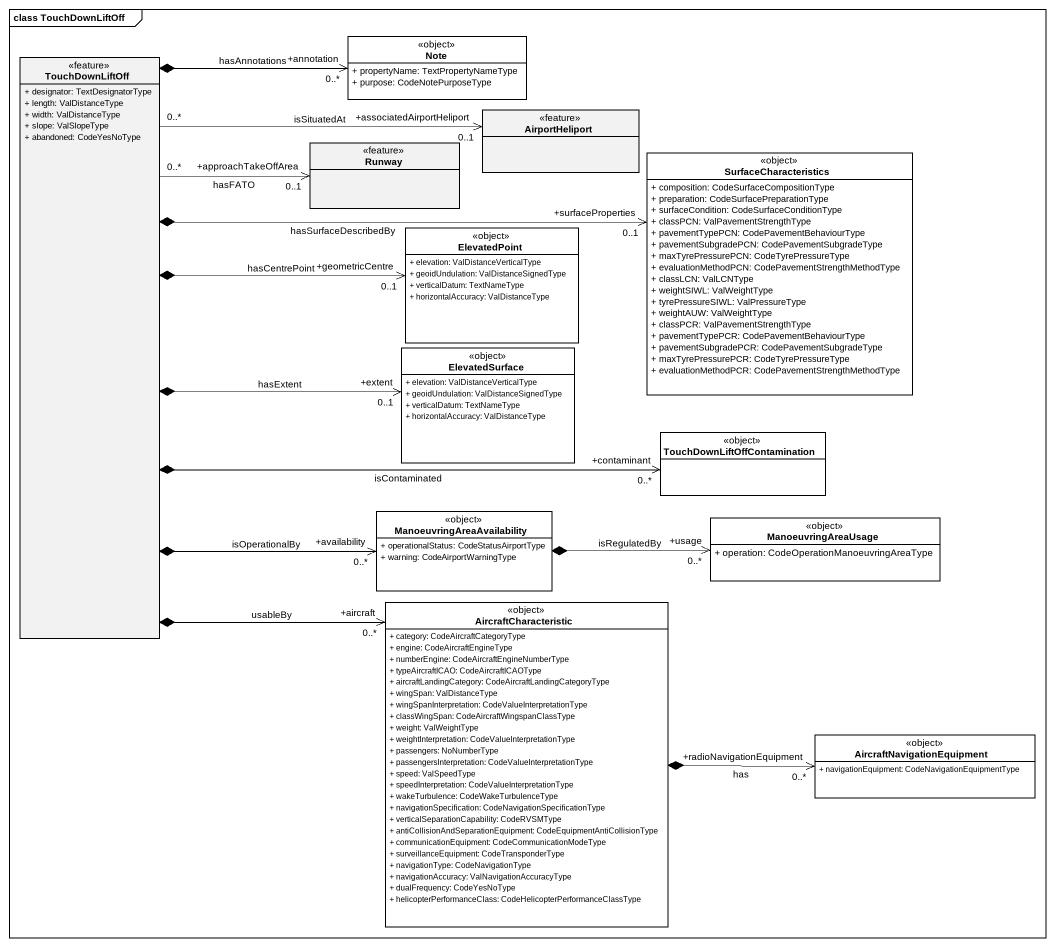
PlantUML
@startuml
mainframe class TouchDownLiftOff
hide circle
hide empty members
skinparam classAttributeIconSize 0
class "Note" as Note_ <<object>> #FFFFFF {
  + propertyName: TextPropertyNameType
  + purpose: CodeNotePurposeType
}
class TouchDownLiftOff <<feature>> {
  + designator: TextDesignatorType
  + length: ValDistanceType
  + width: ValDistanceType
  + slope: ValSlopeType
  + abandoned: CodeYesNoType
}
class AirportHeliport <<feature>>
class Runway <<feature>>
class SurfaceCharacteristics <<object>> #FFFFFF {
  + composition: CodeSurfaceCompositionType
  + preparation: CodeSurfacePreparationType
  + surfaceCondition: CodeSurfaceConditionType
  + classPCN: ValPavementStrengthType
  + pavementTypePCN: CodePavementBehaviourType
  + pavementSubgradePCN: CodePavementSubgradeType
  + maxTyrePressurePCN: CodeTyrePressureType
  + evaluationMethodPCN: CodePavementStrengthMethodType
  + classLCN: ValLCNType
  + weightSIWL: ValWeightType
  + tyrePressureSIWL: ValPressureType
  + weightAUW: ValWeightType
  + classPCR: ValPavementStrengthType
  + pavementTypePCR: CodePavementBehaviourType
  + pavementSubgradePCR: CodePavementSubgradeType
  + maxTyrePressurePCR: CodeTyrePressureType
  + evaluationMethodPCR: CodePavementStrengthMethodType
}
class ElevatedPoint <<object>> #FFFFFF {
  + elevation: ValDistanceVerticalType
  + geoidUndulation: ValDistanceSignedType
  + verticalDatum: TextNameType
  + horizontalAccuracy: ValDistanceType
}
class ElevatedSurface <<object>> #FFFFFF {
  + elevation: ValDistanceVerticalType
  + geoidUndulation: ValDistanceSignedType
  + verticalDatum: TextNameType
  + horizontalAccuracy: ValDistanceType
}
class "TouchDownLiftOffContamination" as TouchDownLiftOffContaminatio <<object>> #FFFFFF
class ManoeuvringAreaAvailability <<object>> #FFFFFF {
  + operationalStatus: CodeStatusAirportType
  + warning: CodeAirportWarningType
}
class ManoeuvringAreaUsage <<object>> #FFFFFF {
  + operation: CodeOperationManoeuvringAreaType
}
class AircraftCharacteristic <<object>> #FFFFFF {
  + category: CodeAircraftCategoryType
  + engine: CodeAircraftEngineType
  + numberEngine: CodeAircraftEngineNumberType
  + typeAircraftICAO: CodeAircraftICAOType
  + aircraftLandingCategory: CodeAircraftLandingCategoryType
  + wingSpan: ValDistanceType
  + wingSpanInterpretation: CodeValueInterpretationType
  + classWingSpan: CodeAircraftWingspanClassType
  + weight: ValWeightType
  + weightInterpretation: CodeValueInterpretationType
  + passengers: NoNumberType
  + passengersInterpretation: CodeValueInterpretationType
  + speed: ValSpeedType
  + speedInterpretation: CodeValueInterpretationType
  + wakeTurbulence: CodeWakeTurbulenceType
  + navigationSpecification: CodeNavigationSpecificationType
  + verticalSeparationCapability: CodeRVSMType
  + antiCollisionAndSeparationEquipment: CodeEquipmentAntiCollisionType
  + communicationEquipment: CodeCommunicationModeType
  + surveillanceEquipment: CodeTransponderType
  + navigationType: CodeNavigationType
  + navigationAccuracy: ValNavigationAccuracyType
  + dualFrequency: CodeYesNoType
  + helicopterPerformanceClass: CodeHelicopterPerformanceClassType
}
class AircraftNavigationEquipment <<object>> #FFFFFF {
  + navigationEquipment: CodeNavigationEquipmentType
}
TouchDownLiftOff *-up-> "+annotation\n0..*" Note_ : hasAnnotations
TouchDownLiftOff "0..*" -right-> "+associatedAirportHeliport\n0..1" AirportHeliport : isSituatedAt
TouchDownLiftOff "0..*" -right-> "+approachTakeOffArea\n0..1" Runway : hasFATO
TouchDownLiftOff *-right-> "+surfaceProperties\n0..1" SurfaceCharacteristics : hasSurfaceDescribedBy
TouchDownLiftOff *-right-> "+geometricCentre\n0..1" ElevatedPoint : hasCentrePoint
TouchDownLiftOff *-right-> "+extent\n0..1" ElevatedSurface : hasExtent
TouchDownLiftOff *-right-> "+contaminant\n0..*" TouchDownLiftOffContaminatio : isContaminated
TouchDownLiftOff *-right-> "+availability\n0..*" ManoeuvringAreaAvailability : isOperationalBy
TouchDownLiftOff *--> "+aircraft\n0..*" AircraftCharacteristic : usableBy
ManoeuvringAreaAvailability *-right-> "+usage\n0..*" ManoeuvringAreaUsage : isRegulatedBy
AircraftCharacteristic *-right-> "+radioNavigationEquipment\n0..*" AircraftNavigationEquipment : has
@enduml
